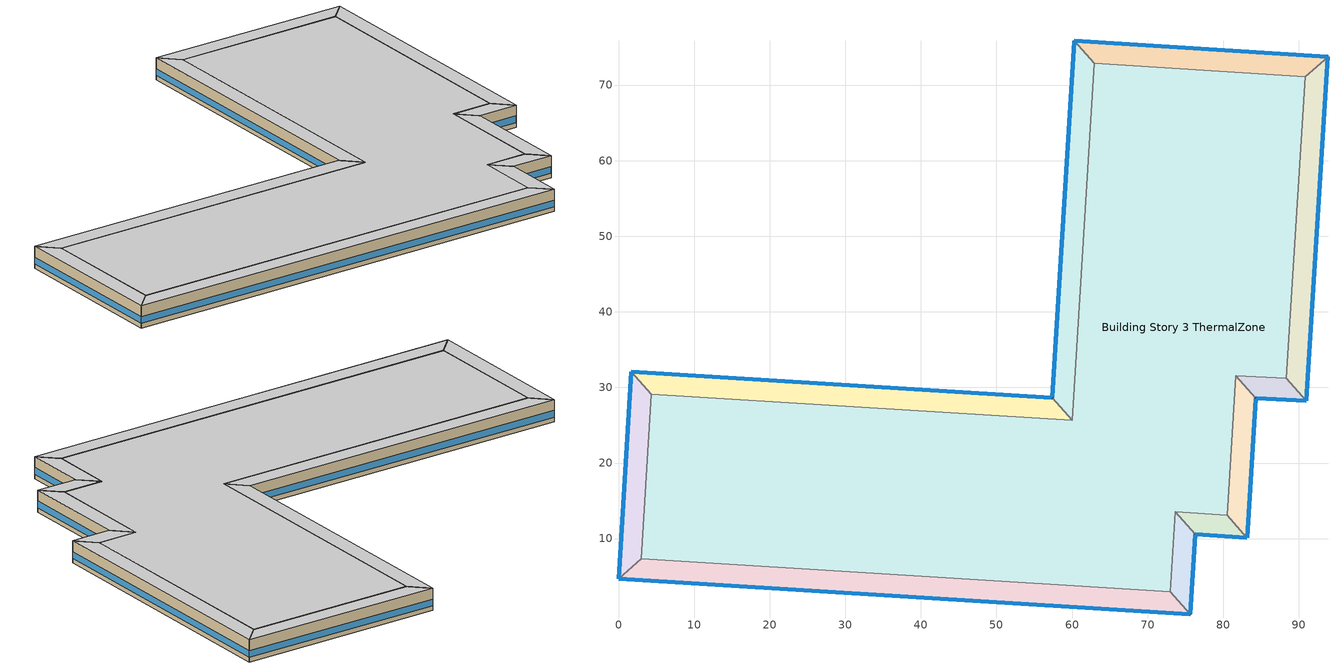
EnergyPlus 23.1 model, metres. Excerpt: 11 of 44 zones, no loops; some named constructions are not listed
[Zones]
Building Story 3 ThermalZone
 floor adiabatic (Typical Interior Floor): 90.86,71.1 88.35,31.19 81.66,31.53 80.51,13.11 73.64,13.55 72.97,3 3,7.31 4.32,29.1 60.01,25.66 62.93,72.85 z7.2
 wall adiabatic (Typical Interior Wall): 88.35,31.19 90.86,71.1 62.93,72.85 60.01,25.66 4.32,29.1 3,7.31 72.97,3 73.64,13.55 80.51,13.11 81.66,31.53 88.35,31.19 z7.2:10.8
 ceiling adiabatic (Typical Interior Ceiling): 62.93,72.85 60.01,25.66 4.32,29.1 3,7.31 72.97,3 73.64,13.55 80.51,13.11 81.66,31.53 88.35,31.19 90.86,71.1 z10.8
Building Story 3 ThermalZone 1
 floor adiabatic (Typical Interior Floor): 93.86,73.74 91.02,28.21 88.35,31.19 90.86,71.1 z7.2
 wall outside (Typical Insulated Steel Framed Exterior Wall R-20.41): 91.02,28.21 93.86,73.74 z7.2:10.8
 wall adiabatic (Typical Interior Wall): 93.86,73.74 90.86,71.1 88.35,31.19 91.02,28.21 z7.2:10.8
 window (U 0.48 SHGC 0.40 Dbl Ref-D Clr 6mm/13mm): 91.02,28.24 93.86,73.72 z7.96:9.04
 ceiling adiabatic (Typical Interior Ceiling): 90.86,71.1 88.35,31.19 91.02,28.21 93.86,73.74 z10.8
Building Story 3 ThermalZone 10
 floor adiabatic (Typical Interior Ceiling): 60.29,75.85 93.86,73.74 90.86,71.1 62.93,72.85 z7.2
 wall outside (Typical Insulated Steel Framed Exterior Wall R-20.41): 93.86,73.74 60.29,75.85 z7.2:10.8
 wall adiabatic (Typical Interior Wall): 60.29,75.85 62.93,72.85 90.86,71.1 93.86,73.74 z7.2:10.8
 window (U 0.48 SHGC 0.40 Dbl Ref-D Clr 6mm/13mm): 93.84,73.75 60.31,75.85 z7.96:9.04
 ceiling adiabatic (Typical Interior Ceiling): 62.93,72.85 90.86,71.1 93.86,73.74 60.29,75.85 z10.8
Building Story 3 ThermalZone 2
 floor adiabatic (Typical Interior Floor): 91.02,28.21 84.32,28.54 81.66,31.53 88.35,31.19 z7.2
 wall outside (Typical Insulated Steel Framed Exterior Wall R-20.41): 84.32,28.54 91.02,28.21 z7.2:10.8
 wall adiabatic (Typical Interior Wall): 91.02,28.21 88.35,31.19 81.66,31.53 84.32,28.54 z7.2:10.8
 window (U 0.48 SHGC 0.40 Dbl Ref-D Clr 6mm/13mm): 84.34,28.54 90.99,28.21 z7.96:9.05
 ceiling adiabatic (Typical Interior Ceiling): 88.35,31.19 81.66,31.53 84.32,28.54 91.02,28.21 z10.8
Building Story 3 ThermalZone 3
 floor adiabatic (Typical Interior Ceiling): 84.32,28.54 83.15,10.11 80.51,13.11 81.66,31.53 z7.2
 wall outside (Typical Insulated Steel Framed Exterior Wall R-20.41): 83.15,10.11 84.32,28.54 z7.2:10.8
 wall adiabatic (Typical Interior Wall): 84.32,28.54 81.66,31.53 80.51,13.11 83.15,10.11 z7.2:10.8
 window (U 0.48 SHGC 0.40 Dbl Ref-D Clr 6mm/13mm): 83.15,10.13 84.32,28.52 z7.96:9.04
 ceiling adiabatic (Typical Interior Ceiling): 81.66,31.53 80.51,13.11 83.15,10.11 84.32,28.54 z10.8
Building Story 3 ThermalZone 4
 floor adiabatic (Typical Interior Ceiling): 83.15,10.11 76.28,10.55 73.64,13.55 80.51,13.11 z7.2
 wall outside (Typical Insulated Steel Framed Exterior Wall R-20.41): 76.28,10.55 83.15,10.11 z7.2:10.8
 wall adiabatic (Typical Interior Wall): 83.15,10.11 80.51,13.11 73.64,13.55 76.28,10.55 z7.2:10.8
 window (U 0.48 SHGC 0.40 Dbl Ref-D Clr 6mm/13mm): 76.31,10.55 83.12,10.11 z7.96:9.05
 ceiling adiabatic (Typical Interior Ceiling): 80.51,13.11 73.64,13.55 76.28,10.55 83.15,10.11 z10.8
Building Story 3 ThermalZone 5
 floor adiabatic (Typical Interior Ceiling): 76.28,10.55 75.61,0 72.97,3 73.64,13.55 z7.2
 wall outside (Typical Insulated Steel Framed Exterior Wall R-20.41): 75.61,0 76.28,10.55 z7.2:10.8
 wall adiabatic (Typical Interior Wall): 76.28,10.55 73.64,13.55 72.97,3 75.61,0 z7.2:10.8
 window (U 0.48 SHGC 0.40 Dbl Ref-D Clr 6mm/13mm): 75.61,0.03 76.28,10.53 z7.96:9.05
 ceiling adiabatic (Typical Interior Ceiling): 73.64,13.55 72.97,3 75.61,0 76.28,10.55 z10.8
Building Story 3 ThermalZone 6
 floor adiabatic (Typical Interior Ceiling): 75.61,0 0,4.66 3,7.31 72.97,3 z7.2
 wall outside (Typical Insulated Steel Framed Exterior Wall R-20.41): 0,4.66 75.61,0 z7.2:10.8
 wall adiabatic (Typical Interior Wall): 75.61,0 72.97,3 3,7.31 0,4.66 z7.2:10.8
 window (U 0.48 SHGC 0.40 Dbl Ref-D Clr 6mm/13mm): 0.03,4.66 75.59,0 z7.96:9.04
 ceiling adiabatic (Typical Interior Ceiling): 72.97,3 3,7.31 0,4.66 75.61,0 z10.8
Building Story 3 ThermalZone 7
 floor adiabatic (Typical Interior Ceiling): 0,4.66 1.67,32.1 4.32,29.1 3,7.31 z7.2
 wall outside (Typical Insulated Steel Framed Exterior Wall R-20.41): 1.67,32.1 0,4.66 z7.2:10.8
 wall adiabatic (Typical Interior Wall): 0,4.66 3,7.31 4.32,29.1 1.67,32.1 z7.2:10.8
 window (U 0.48 SHGC 0.40 Dbl Ref-D Clr 6mm/13mm): 1.67,32.07 0,4.69 z7.96:9.04
 ceiling adiabatic (Typical Interior Ceiling): 3,7.31 4.32,29.1 1.67,32.1 0,4.66 z10.8
Building Story 3 ThermalZone 8
 floor adiabatic (Typical Interior Ceiling): 1.67,32.1 57.36,28.65 60.01,25.66 4.32,29.1 z7.2
 wall outside (Typical Insulated Steel Framed Exterior Wall R-20.41): 57.36,28.65 1.67,32.1 z7.2:10.8
 wall adiabatic (Typical Interior Wall): 1.67,32.1 4.32,29.1 60.01,25.66 57.36,28.65 z7.2:10.8
 window (U 0.48 SHGC 0.40 Dbl Ref-D Clr 6mm/13mm): 57.33,28.66 1.7,32.09 z7.96:9.04
 ceiling adiabatic (Typical Interior Ceiling): 4.32,29.1 60.01,25.66 57.36,28.65 1.67,32.1 z10.8
Building Story 3 ThermalZone 9
 floor adiabatic (Typical Interior Ceiling): 57.36,28.65 60.29,75.85 62.93,72.85 60.01,25.66 z7.2
 wall outside (Typical Insulated Steel Framed Exterior Wall R-20.41): 60.29,75.85 57.36,28.65 z7.2:10.8
 wall adiabatic (Typical Interior Wall): 57.36,28.65 60.01,25.66 62.93,72.85 60.29,75.85 z7.2:10.8
 window (U 0.48 SHGC 0.40 Dbl Ref-D Clr 6mm/13mm): 60.29,75.83 57.36,28.68 z7.96:9.04
 ceiling adiabatic (Typical Interior Ceiling): 60.01,25.66 62.93,72.85 60.29,75.85 57.36,28.65 z10.8
[Material] Thermal Absorptance=0.9; Solar Absorptance=0.7
Name | Roughness | Thickness {m} | Conductivity {W/m-K} | Density {kg/m3} | Specific Heat {J/kg-K} | Visible Absorptance
100mm Normalweight concrete floor | MediumRough | 0.1016 | 2.31045 | 2322 | 832.557 | 0.7
25mm Stucco | Smooth | 0.0254 | 0.72 | 1856 | 840 | 0.7
5/8 in. Gypsum Board | MediumSmooth | 0.0159 | 0.16 | 800 | 1090 | 0.7
G01 13mm gypsum board | Smooth | 0.0127 | 0.160031 | 800.001 | 1090.73 | 0.5
[Material:NoMass] Roughness=Smooth; Thermal Absorptance=0.9; Solar Absorptance=0.7
Name | Thermal Resistance {m2-K/W} | Visible Absorptance
CP02 CARPET PAD | 0.21648 | 0.8
Typical Insulation R-18.23 | 3.21036 | 0.7
[WindowMaterial:Gas]
AIR 13MM: Gas Type=Air; Thickness {m}=0.0127
[WindowMaterial:Glazing] Optical Data Type=SpectralAverage; Thickness {m}=0.006; Infrared Transmittance at Normal Incidence=0; Front Side Infrared Hemispherical Emissivity=0.84; Conductivity {W/m-K}=0.9; Dirt Correction Factor for Solar and Visible Transmittance=1; Solar Diffusing=No
Name | Solar Transmittance at Normal Incidence | Front Side Solar Reflectance at Normal Incidence | Back Side Solar Reflectance at Normal Incidence | Visible Transmittance at Normal Incidence | Front Side Visible Reflectance at Normal Incidence | Back Side Visible Reflectance at Normal Incidence | Back Side Infrared Hemispherical Emissivity
CLEAR 6MM | 0.775 | 0.071 | 0.071 | 0.881 | 0.08 | 0.08 | 0.84
REF D CLEAR 6MM | 0.429 | 0.308 | 0.379 | 0.334 | 0.453 | 0.505 | 0.82
[Construction]
Typical Insulated Steel Framed Exterior Wall R-20.41: 25mm Stucco, 5/8 in. Gypsum Board, Typical Insulation R-18.23, 5/8 in. Gypsum Board
Typical Interior Ceiling: CP02 CARPET PAD, 100mm Normalweight concrete floor
Typical Interior Floor: 100mm Normalweight concrete floor, CP02 CARPET PAD
Typical Interior Wall: G01 13mm gypsum board, G01 13mm gypsum board
U 0.48 SHGC 0.40 Dbl Ref-D Clr 6mm/13mm: REF D CLEAR 6MM, AIR 13MM, CLEAR 6MM
[Zone] Multiplier=1; Part of Total Floor Area=Yes
Building Story 3 ThermalZone; Building Story 3 ThermalZone 1; Building Story 3 ThermalZone 10; Building Story 3 ThermalZone 2; Building Story 3 ThermalZone 3; Building Story 3 ThermalZone 4; Building Story 3 ThermalZone 5; Building Story 3 ThermalZone 6; Building Story 3 ThermalZone 7; Building Story 3 ThermalZone 8; Building Story 3 ThermalZone 9
[Space] Space Type=Story Mid2 Blended Space Type
Name | Zone
Building Story 3 Space | Building Story 3 ThermalZone
Building Story 3 Space 1 | Building Story 3 ThermalZone 1
Building Story 3 Space 10 | Building Story 3 ThermalZone 10
Building Story 3 Space 2 | Building Story 3 ThermalZone 2
Building Story 3 Space 3 | Building Story 3 ThermalZone 3
Building Story 3 Space 4 | Building Story 3 ThermalZone 4
Building Story 3 Space 5 | Building Story 3 ThermalZone 5
Building Story 3 Space 6 | Building Story 3 ThermalZone 6
Building Story 3 Space 7 | Building Story 3 ThermalZone 7
Building Story 3 Space 8 | Building Story 3 ThermalZone 8
Building Story 3 Space 9 | Building Story 3 ThermalZone 9
[InternalMass] Construction=InteriorFurnishings 1
Name | Zone or ZoneList | Space or SpaceList | Surface Area {m2}
Building Story 3 Space 5 Office WholeBuilding - Lg Office A  - Story Mid2 Mass; Building Story 3 Space 5 Office WholeBuilding - Lg Office C  - Story Mid2 Mass | Building Story 3 ThermalZone 5 | Building Story 3 Space 5 | 2.71019
Building Story 3 Space 1 Office WholeBuilding - Lg Office A  - Story Mid2 Mass; Building Story 3 Space 1 Office WholeBuilding - Lg Office C  - Story Mid2 Mass | Building Story 3 ThermalZone 1 | Building Story 3 Space 1 | 11.0029
Building Story 3 Space Office WholeBuilding - Lg Office A  - Story Mid2 Mass; Building Story 3 Space Office WholeBuilding - Lg Office C  - Story Mid2 Mass | Building Story 3 ThermalZone | Building Story 3 Space | 260.986
Building Story 3 Space 2 Office WholeBuilding - Lg Office A  - Story Mid2 Mass; Building Story 3 Space 2 Office WholeBuilding - Lg Office C  - Story Mid2 Mass | Building Story 3 ThermalZone 2 | Building Story 3 Space 2 | 1.72941
Building Story 3 Space 3 Office WholeBuilding - Lg Office A  - Story Mid2 Mass; Building Story 3 Space 3 Office WholeBuilding - Lg Office C  - Story Mid2 Mass | Building Story 3 ThermalZone 3 | Building Story 3 Space 3 | 4.74271
Building Story 3 Space 10 Office WholeBuilding - Lg Office A  - Story Mid2 Mass; Building Story 3 Space 10 Office WholeBuilding - Lg Office C  - Story Mid2 Mass | Building Story 3 ThermalZone 10 | Building Story 3 Space 10 | 7.89431
Building Story 3 Space 4 Office WholeBuilding - Lg Office A  - Story Mid2 Mass; Building Story 3 Space 4 Office WholeBuilding - Lg Office C  - Story Mid2 Mass | Building Story 3 ThermalZone 4 | Building Story 3 Space 4 | 1.76191
Building Story 3 Space 6 Office WholeBuilding - Lg Office A  - Story Mid2 Mass; Building Story 3 Space 6 Office WholeBuilding - Lg Office C  - Story Mid2 Mass | Building Story 3 ThermalZone 6 | Building Story 3 Space 6 | 18.6968
Building Story 3 Space 7 Office WholeBuilding - Lg Office A  - Story Mid2 Mass; Building Story 3 Space 7 Office WholeBuilding - Lg Office C  - Story Mid2 Mass | Building Story 3 ThermalZone 7 | Building Story 3 Space 7 | 6.31665
Building Story 3 Space 8 Office WholeBuilding - Lg Office A  - Story Mid2 Mass; Building Story 3 Space 8 Office WholeBuilding - Lg Office C  - Story Mid2 Mass | Building Story 3 ThermalZone 8 | Building Story 3 Space 8 | 14.2918
Building Story 3 Space 9 Office WholeBuilding - Lg Office A  - Story Mid2 Mass; Building Story 3 Space 9 Office WholeBuilding - Lg Office C  - Story Mid2 Mass | Building Story 3 ThermalZone 9 | Building Story 3 Space 9 | 12.115
Building Story 3 Space 5 Office WholeBuilding - Lg Office A end_a - Story Mid2 Mass; Building Story 3 Space 5 Office WholeBuilding - Lg Office C end_a - Story Mid2 Mass | Building Story 3 ThermalZone 5 | Building Story 3 Space 5 | 0.331057
Building Story 3 Space 1 Office WholeBuilding - Lg Office A end_a - Story Mid2 Mass; Building Story 3 Space 1 Office WholeBuilding - Lg Office C end_a - Story Mid2 Mass | Building Story 3 ThermalZone 1 | Building Story 3 Space 1 | 1.34403
Building Story 3 Space Office WholeBuilding - Lg Office A end_a - Story Mid2 Mass; Building Story 3 Space Office WholeBuilding - Lg Office C end_a - Story Mid2 Mass | Building Story 3 ThermalZone | Building Story 3 Space | 31.8801
Building Story 3 Space 2 Office WholeBuilding - Lg Office A end_a - Story Mid2 Mass; Building Story 3 Space 2 Office WholeBuilding - Lg Office C end_a - Story Mid2 Mass | Building Story 3 ThermalZone 2 | Building Story 3 Space 2 | 0.211252
Building Story 3 Space 3 Office WholeBuilding - Lg Office A end_a - Story Mid2 Mass; Building Story 3 Space 3 Office WholeBuilding - Lg Office C end_a - Story Mid2 Mass | Building Story 3 ThermalZone 3 | Building Story 3 Space 3 | 0.579334
Building Story 3 Space 10 Office WholeBuilding - Lg Office A end_a - Story Mid2 Mass; Building Story 3 Space 10 Office WholeBuilding - Lg Office C end_a - Story Mid2 Mass | Building Story 3 ThermalZone 10 | Building Story 3 Space 10 | 0.964309
Building Story 3 Space 4 Office WholeBuilding - Lg Office A end_a - Story Mid2 Mass; Building Story 3 Space 4 Office WholeBuilding - Lg Office C end_a - Story Mid2 Mass | Building Story 3 ThermalZone 4 | Building Story 3 Space 4 | 0.215222
Building Story 3 Space 6 Office WholeBuilding - Lg Office A end_a - Story Mid2 Mass; Building Story 3 Space 6 Office WholeBuilding - Lg Office C end_a - Story Mid2 Mass | Building Story 3 ThermalZone 6 | Building Story 3 Space 6 | 2.28386
Building Story 3 Space 7 Office WholeBuilding - Lg Office A end_a - Story Mid2 Mass; Building Story 3 Space 7 Office WholeBuilding - Lg Office C end_a - Story Mid2 Mass | Building Story 3 ThermalZone 7 | Building Story 3 Space 7 | 0.771594
Building Story 3 Space 8 Office WholeBuilding - Lg Office A end_a - Story Mid2 Mass; Building Story 3 Space 8 Office WholeBuilding - Lg Office C end_a - Story Mid2 Mass | Building Story 3 ThermalZone 8 | Building Story 3 Space 8 | 1.74578
Building Story 3 Space 9 Office WholeBuilding - Lg Office A end_a - Story Mid2 Mass; Building Story 3 Space 9 Office WholeBuilding - Lg Office C end_a - Story Mid2 Mass | Building Story 3 ThermalZone 9 | Building Story 3 Space 9 | 1.47988
Building Story 3 Space 5 Office WholeBuilding - Lg Office B  - Story Mid2 Mass | Building Story 3 ThermalZone 5 | Building Story 3 Space 5 | 24.3296
Building Story 3 Space 1 Office WholeBuilding - Lg Office B  - Story Mid2 Mass | Building Story 3 ThermalZone 1 | Building Story 3 Space 1 | 98.7741
Building Story 3 Space Office WholeBuilding - Lg Office B  - Story Mid2 Mass | Building Story 3 ThermalZone | Building Story 3 Space | 2342.89
Building Story 3 Space 2 Office WholeBuilding - Lg Office B  - Story Mid2 Mass | Building Story 3 ThermalZone 2 | Building Story 3 Space 2 | 15.5251
Building Story 3 Space 3 Office WholeBuilding - Lg Office B  - Story Mid2 Mass | Building Story 3 ThermalZone 3 | Building Story 3 Space 3 | 42.5757
Building Story 3 Space 10 Office WholeBuilding - Lg Office B  - Story Mid2 Mass | Building Story 3 ThermalZone 10 | Building Story 3 Space 10 | 70.8678
Building Story 3 Space 4 Office WholeBuilding - Lg Office B  - Story Mid2 Mass | Building Story 3 ThermalZone 4 | Building Story 3 Space 4 | 15.8168
Building Story 3 Space 6 Office WholeBuilding - Lg Office B  - Story Mid2 Mass | Building Story 3 ThermalZone 6 | Building Story 3 Space 6 | 167.843
Building Story 3 Space 7 Office WholeBuilding - Lg Office B  - Story Mid2 Mass | Building Story 3 ThermalZone 7 | Building Story 3 Space 7 | 56.7051
Building Story 3 Space 8 Office WholeBuilding - Lg Office B  - Story Mid2 Mass | Building Story 3 ThermalZone 8 | Building Story 3 Space 8 | 128.299
Building Story 3 Space 9 Office WholeBuilding - Lg Office B  - Story Mid2 Mass | Building Story 3 ThermalZone 9 | Building Story 3 Space 9 | 108.757
Building Story 3 Space 5 Office WholeBuilding - Lg Office B end_a - Story Mid2 Mass | Building Story 3 ThermalZone 5 | Building Story 3 Space 5 | 2.97192
Building Story 3 Space 1 Office WholeBuilding - Lg Office B end_a - Story Mid2 Mass | Building Story 3 ThermalZone 1 | Building Story 3 Space 1 | 12.0655
Building Story 3 Space Office WholeBuilding - Lg Office B end_a - Story Mid2 Mass | Building Story 3 ThermalZone | Building Story 3 Space | 286.19
Building Story 3 Space 2 Office WholeBuilding - Lg Office B end_a - Story Mid2 Mass | Building Story 3 ThermalZone 2 | Building Story 3 Space 2 | 1.89643
Building Story 3 Space 3 Office WholeBuilding - Lg Office B end_a - Story Mid2 Mass | Building Story 3 ThermalZone 3 | Building Story 3 Space 3 | 5.20072
Building Story 3 Space 10 Office WholeBuilding - Lg Office B end_a - Story Mid2 Mass | Building Story 3 ThermalZone 10 | Building Story 3 Space 10 | 8.65667
Building Story 3 Space 4 Office WholeBuilding - Lg Office B end_a - Story Mid2 Mass | Building Story 3 ThermalZone 4 | Building Story 3 Space 4 | 1.93206
Building Story 3 Space 6 Office WholeBuilding - Lg Office B end_a - Story Mid2 Mass | Building Story 3 ThermalZone 6 | Building Story 3 Space 6 | 20.5024
Building Story 3 Space 7 Office WholeBuilding - Lg Office B end_a - Story Mid2 Mass | Building Story 3 ThermalZone 7 | Building Story 3 Space 7 | 6.92666
Building Story 3 Space 8 Office WholeBuilding - Lg Office B end_a - Story Mid2 Mass | Building Story 3 ThermalZone 8 | Building Story 3 Space 8 | 15.672
Building Story 3 Space 9 Office WholeBuilding - Lg Office B end_a - Story Mid2 Mass | Building Story 3 ThermalZone 9 | Building Story 3 Space 9 | 13.285
Building Story 3 Space 5 SecondarySchool Classroom A  - Story Mid2 Mass; Building Story 3 Space 5 SecondarySchool Classroom C  - Story Mid2 Mass | Building Story 3 ThermalZone 5 | Building Story 3 Space 5 | 6.69153
Building Story 3 Space 1 SecondarySchool Classroom A  - Story Mid2 Mass; Building Story 3 Space 1 SecondarySchool Classroom C  - Story Mid2 Mass | Building Story 3 ThermalZone 1 | Building Story 3 Space 1 | 27.1665
Building Story 3 Space SecondarySchool Classroom A  - Story Mid2 Mass; Building Story 3 Space SecondarySchool Classroom C  - Story Mid2 Mass | Building Story 3 ThermalZone | Building Story 3 Space | 644.381
Building Story 3 Space 2 SecondarySchool Classroom A  - Story Mid2 Mass; Building Story 3 Space 2 SecondarySchool Classroom C  - Story Mid2 Mass | Building Story 3 ThermalZone 2 | Building Story 3 Space 2 | 4.26996
Building Story 3 Space 3 SecondarySchool Classroom A  - Story Mid2 Mass; Building Story 3 Space 3 SecondarySchool Classroom C  - Story Mid2 Mass | Building Story 3 ThermalZone 3 | Building Story 3 Space 3 | 11.7099
Building Story 3 Space 10 SecondarySchool Classroom A  - Story Mid2 Mass; Building Story 3 Space 10 SecondarySchool Classroom C  - Story Mid2 Mass | Building Story 3 ThermalZone 10 | Building Story 3 Space 10 | 19.4912
Building Story 3 Space 4 SecondarySchool Classroom A  - Story Mid2 Mass; Building Story 3 Space 4 SecondarySchool Classroom C  - Story Mid2 Mass | Building Story 3 ThermalZone 4 | Building Story 3 Space 4 | 4.3502
Building Story 3 Space 6 SecondarySchool Classroom A  - Story Mid2 Mass; Building Story 3 Space 6 SecondarySchool Classroom C  - Story Mid2 Mass | Building Story 3 ThermalZone 6 | Building Story 3 Space 6 | 46.1628
Building Story 3 Space 7 SecondarySchool Classroom A  - Story Mid2 Mass; Building Story 3 Space 7 SecondarySchool Classroom C  - Story Mid2 Mass | Building Story 3 ThermalZone 7 | Building Story 3 Space 7 | 15.596
Building Story 3 Space 8 SecondarySchool Classroom A  - Story Mid2 Mass; Building Story 3 Space 8 SecondarySchool Classroom C  - Story Mid2 Mass | Building Story 3 ThermalZone 8 | Building Story 3 Space 8 | 35.2869
Building Story 3 Space 9 SecondarySchool Classroom A  - Story Mid2 Mass; Building Story 3 Space 9 SecondarySchool Classroom C  - Story Mid2 Mass | Building Story 3 ThermalZone 9 | Building Story 3 Space 9 | 29.9122
Building Story 3 Space 5 SecondarySchool Classroom A end_b - Story Mid2 Mass; Building Story 3 Space 5 SecondarySchool Classroom C end_b - Story Mid2 Mass | Building Story 3 ThermalZone 5 | Building Story 3 Space 5 | 1.06568
Building Story 3 Space 1 SecondarySchool Classroom A end_b - Story Mid2 Mass; Building Story 3 Space 1 SecondarySchool Classroom C end_b - Story Mid2 Mass | Building Story 3 ThermalZone 1 | Building Story 3 Space 1 | 4.32648
Building Story 3 Space SecondarySchool Classroom A end_b - Story Mid2 Mass; Building Story 3 Space SecondarySchool Classroom C end_b - Story Mid2 Mass | Building Story 3 ThermalZone | Building Story 3 Space | 102.623
Building Story 3 Space 2 SecondarySchool Classroom A end_b - Story Mid2 Mass; Building Story 3 Space 2 SecondarySchool Classroom C end_b - Story Mid2 Mass | Building Story 3 ThermalZone 2 | Building Story 3 Space 2 | 0.680026
Building Story 3 Space 3 SecondarySchool Classroom A end_b - Story Mid2 Mass; Building Story 3 Space 3 SecondarySchool Classroom C end_b - Story Mid2 Mass | Building Story 3 ThermalZone 3 | Building Story 3 Space 3 | 1.86489
Building Story 3 Space 10 SecondarySchool Classroom A end_b - Story Mid2 Mass; Building Story 3 Space 10 SecondarySchool Classroom C end_b - Story Mid2 Mass | Building Story 3 ThermalZone 10 | Building Story 3 Space 10 | 3.10413
Building Story 3 Space 4 SecondarySchool Classroom A end_b - Story Mid2 Mass; Building Story 3 Space 4 SecondarySchool Classroom C end_b - Story Mid2 Mass | Building Story 3 ThermalZone 4 | Building Story 3 Space 4 | 0.692805
Building Story 3 Space 6 SecondarySchool Classroom A end_b - Story Mid2 Mass; Building Story 3 Space 6 SecondarySchool Classroom C end_b - Story Mid2 Mass | Building Story 3 ThermalZone 6 | Building Story 3 Space 6 | 7.3518
Building Story 3 Space 7 SecondarySchool Classroom A end_b - Story Mid2 Mass; Building Story 3 Space 7 SecondarySchool Classroom C end_b - Story Mid2 Mass | Building Story 3 ThermalZone 7 | Building Story 3 Space 7 | 2.48378
Building Story 3 Space 8 SecondarySchool Classroom A end_b - Story Mid2 Mass; Building Story 3 Space 8 SecondarySchool Classroom C end_b - Story Mid2 Mass | Building Story 3 ThermalZone 8 | Building Story 3 Space 8 | 5.61972
Building Story 3 Space 9 SecondarySchool Classroom A end_b - Story Mid2 Mass; Building Story 3 Space 9 SecondarySchool Classroom C end_b - Story Mid2 Mass | Building Story 3 ThermalZone 9 | Building Story 3 Space 9 | 4.76376
Building Story 3 Space 5 SecondarySchool Corridor B  - Story Mid2 Mass | Building Story 3 ThermalZone 5 | Building Story 3 Space 5 | 9.43547
Building Story 3 Space 1 SecondarySchool Corridor B  - Story Mid2 Mass | Building Story 3 ThermalZone 1 | Building Story 3 Space 1 | 38.3064
Building Story 3 Space SecondarySchool Corridor B  - Story Mid2 Mass | Building Story 3 ThermalZone | Building Story 3 Space | 908.617
Building Story 3 Space 2 SecondarySchool Corridor B  - Story Mid2 Mass | Building Story 3 ThermalZone 2 | Building Story 3 Space 2 | 6.02091
Building Story 3 Space 3 SecondarySchool Corridor B  - Story Mid2 Mass | Building Story 3 ThermalZone 3 | Building Story 3 Space 3 | 16.5116
Building Story 3 Space 10 SecondarySchool Corridor B  - Story Mid2 Mass | Building Story 3 ThermalZone 10 | Building Story 3 Space 10 | 27.4838
Building Story 3 Space 4 SecondarySchool Corridor B  - Story Mid2 Mass | Building Story 3 ThermalZone 4 | Building Story 3 Space 4 | 6.13406
Building Story 3 Space 6 SecondarySchool Corridor B  - Story Mid2 Mass | Building Story 3 ThermalZone 6 | Building Story 3 Space 6 | 65.0925
Building Story 3 Space 7 SecondarySchool Corridor B  - Story Mid2 Mass | Building Story 3 ThermalZone 7 | Building Story 3 Space 7 | 21.9913
Building Story 3 Space 8 SecondarySchool Corridor B  - Story Mid2 Mass | Building Story 3 ThermalZone 8 | Building Story 3 Space 8 | 49.7567
Building Story 3 Space 9 SecondarySchool Corridor B  - Story Mid2 Mass | Building Story 3 ThermalZone 9 | Building Story 3 Space 9 | 42.1781
Building Story 3 Space 5 SecondarySchool Corridor B end_b - Story Mid2 Mass | Building Story 3 ThermalZone 5 | Building Story 3 Space 5 | 1.50267
Building Story 3 Space 1 SecondarySchool Corridor B end_b - Story Mid2 Mass | Building Story 3 ThermalZone 1 | Building Story 3 Space 1 | 6.1006
Building Story 3 Space SecondarySchool Corridor B end_b - Story Mid2 Mass | Building Story 3 ThermalZone | Building Story 3 Space | 144.705
Building Story 3 Space 2 SecondarySchool Corridor B end_b - Story Mid2 Mass | Building Story 3 ThermalZone 2 | Building Story 3 Space 2 | 0.958879
Building Story 3 Space 3 SecondarySchool Corridor B end_b - Story Mid2 Mass | Building Story 3 ThermalZone 3 | Building Story 3 Space 3 | 2.62961
